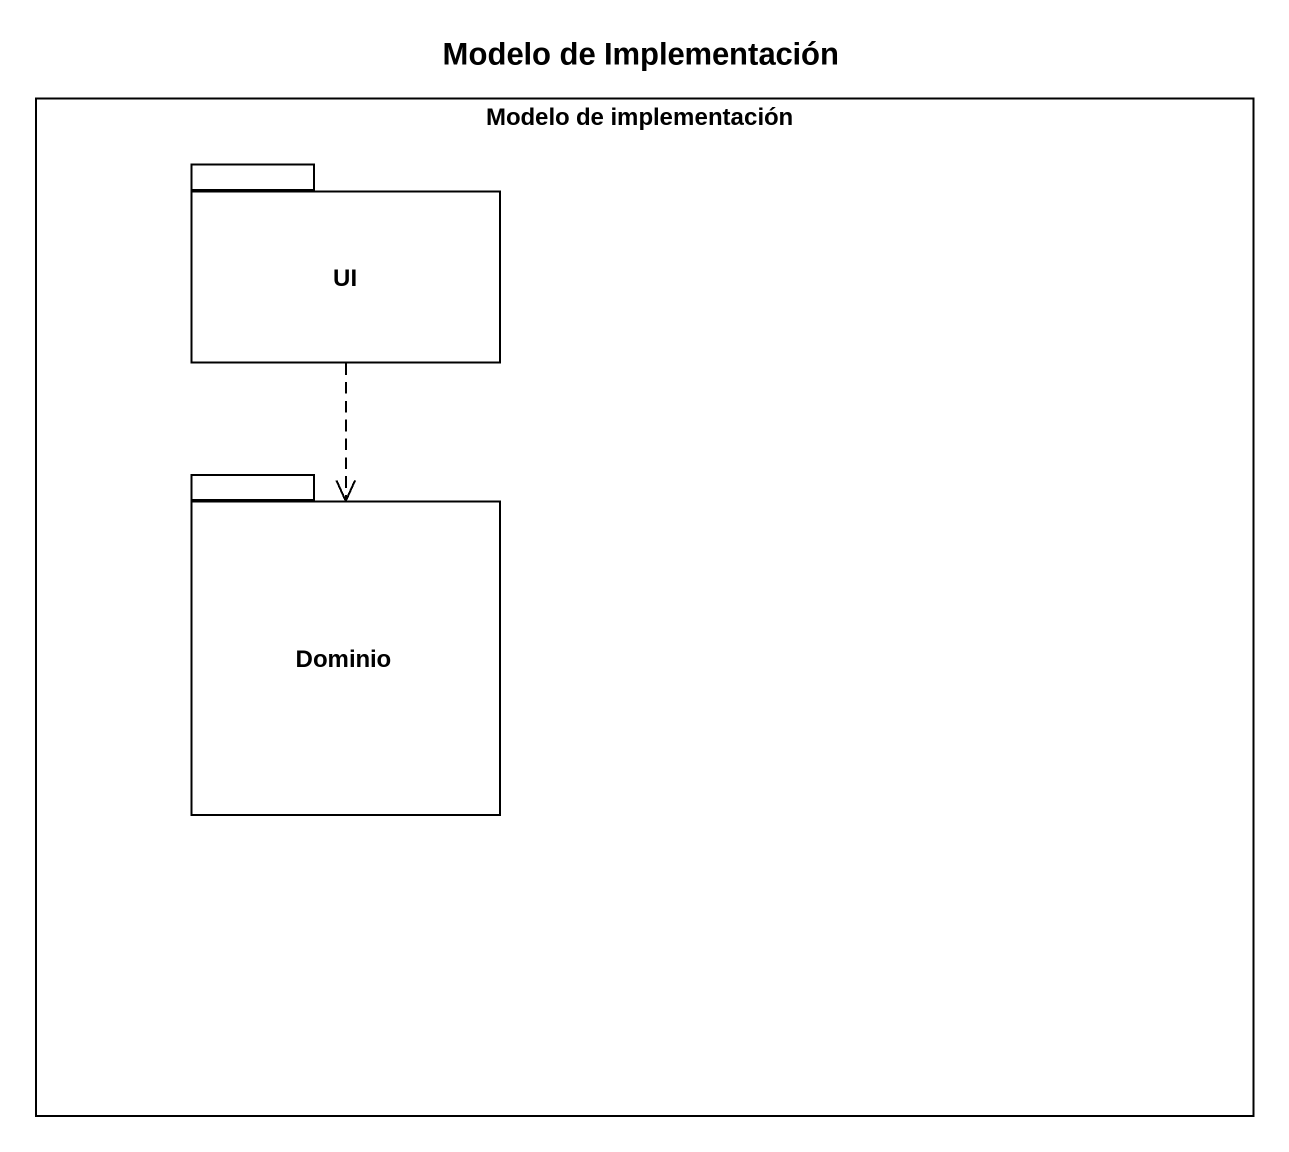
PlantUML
@startuml
title Modelo de Implementación
rectangle "Modelo de implementación" as Modelo_de_implementación {
  package UI {
  }
  package Dominio {
  }
}
UI ..> Dominio
@enduml
